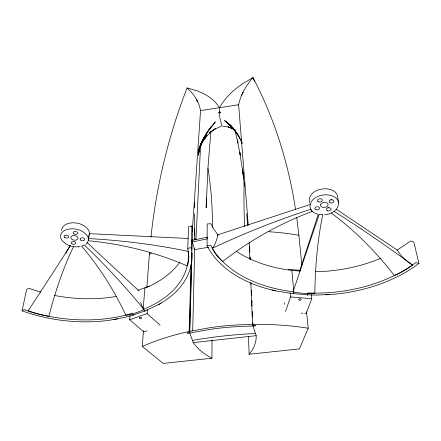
<?xml version="1.0" encoding="UTF-8"?>
<svg xmlns="http://www.w3.org/2000/svg" width="441" height="441" viewBox="0 0 441 441"><rect width="100%" height="100%" fill="white"/><g stroke="black" fill="none" stroke-linecap="round" stroke-linejoin="round"><path stroke-width="0.66" d="M143.474 330.767L142.261 346.472L163.214 363.417L211.945 358.224L212.005 339.912M212.397 227.38L212.408 223.94A607.527 354.547 37.2 0 0 207.981 168.506M236.332 251.315A119.114 79.964 -7.1 0 0 245.676 256.8L252.605 260.096A119.114 79.964 -7.1 0 0 291.865 270.388L293.833 291.804L293.182 293.684L275.625 290.873L267.202 288.794A123.596 80.499 -6.6 0 1 207.072 245.648L207.204 223.956L210.743 223.719L214.006 229.386L217.909 234.777A62.231 21.89 70.6 0 0 217.986 235.874M192.706 330.833L194.702 248.658M194.586 207.871L194.729 202.143M250.835 282.637L252.522 324.367L252.814 325.364L255.383 325.254L255.565 325.871L239.457 326.56A138.59 68.89 -1 0 0 206.945 329.912L187.403 333.484L187.16 332.883L189.553 332.437L191.526 260.995M191.62 257.561L191.752 252.754M192.055 241.762L192.116 239.7L192.055 250.24M191.984 252.991L189.79 333.038L193.268 342.596A79.033 44.414 -2.2 0 0 211.945 358.224M189.553 332.437L189.161 331.467L191.052 264.12M144.869 310.999L158.523 304.648L164.658 300.916A118.464 72.969 7.6 0 0 191.223 247.671L191.918 225.963L188.55 226.635L187.767 248.338A117.256 72.208 7.7 0 1 143.132 309.444L145.023 311.131M206.465 197.954L206.151 207.832L207.954 167.767L210.914 131.412M188.23 238.493L89.363 233.669C88.283 237.357 89.308 242.037 85.67 244.523M195.947 239.678L200.589 145.321M192.282 231.183L200.561 110.586A113.684 65.93 -20.5 0 0 197.849 102.136L196.515 99.512L197.849 102.136M160.089 325.16L147.123 313.601L147.426 309.488M146.853 287.063L149.571 252.313M144.984 310.916L133.176 315.023M143.132 309.444L144.896 288.177A114.225 72.55 8 0 0 173.307 269.909L177.48 265.295A114.225 72.55 8 0 0 179.945 262.059M147.035 330.816L143.843 331.897L129.671 319.692L130.051 315.591M200.556 147.487L200.964 143.92L200.721 145.723M150.971 237.153C156.34 186.108 168.434 135.767 187.089 87.946L197.485 90.94L203.687 93.69A83.845 50.131 -18.2 0 1 216.04 103.04L219.519 107.692L219.601 111.711L218.444 113.089L219.017 112.879M198.582 154.4L199.326 146.787L199.2 149.83L199.657 147.173L198.45 155.37M221.845 125.939L219.778 117.356L219.612 112.036M88.928 236.883L89.104 235.593M89.28 234.309L89.363 233.669M198.874 152.332L199.304 149.637M88.476 238.57A1549.283 929.226 -58 0 1 188.059 251.331A61.387 38.163 4.9 0 1 187.216 265.89A470.409 390.687 -70.4 0 0 88.393 240.764A13.577 8.506 7.8 0 0 86.006 234.27L84.446 232.831A13.61 8.533 7.9 0 0 65.786 229.959A13.61 8.533 7.9 0 0 63.024 241.503C66.856 245.35 73.09 247.644 78.206 246.673M198.852 152.443L200.313 145.028L199.304 149.626M133.248 315.039L125.509 317.206L109.17 320.309A118.254 72.556 7.7 0 1 22.05 310.844L26.636 289.61L28.593 288.287L40.853 292.163M199.696 148.215L199.85 147.669M299.505 271.507L318.286 214.238M285.559 311.307L290.503 296.942L290.161 292.901M200.545 146.605L202.397 141.611L201.157 144.527M200.357 146.032L203.362 138.981L200.837 144.626M307.134 295.415L308.05 292.929A122.433 79.733 -6.9 0 0 415.857 262.621L418.95 263.409L413.757 241.811L410.736 241.023L397.192 250.064L336.516 209.376M311.374 294.627L311.809 298.662L306.175 313.579L304.83 313.474M199.431 147.972L202.81 139.852M201.008 144.444L203.196 139.532M306.556 311.793L308.204 328.192L299.45 348.897L249.137 354.261L248.504 336.417M201.438 142.906L202.237 141.081L200.341 145.243M241.591 95.388L243.019 92.312L241.591 95.388A120.421 72.065 -6.7 0 0 238.609 104.782L248.266 225.23M200.352 145.227L203.781 137.84M200.914 145.188L203.555 139.764M70.373 245.45L70.147 245.918A1441.26 55.219 -53.4 0 1 28.114 310.85A59.507 34.734 7.7 0 0 48.885 316.291A533.941 207.419 79.9 0 1 73.482 246.723M200.495 144.791L201.124 143.568M203.069 139.191L203.698 137.978M204.144 137.504L202.948 139.78L207.728 131.501L204.012 137.377M65.979 253.189L70.009 245.648M201.184 142.84L204.635 136.412L201.625 141.925M203.207 140.442L201.818 142.939L206.868 135.459L206.305 136.186M219.519 107.692L223.129 101.954A86.684 52.909 -9.6 0 1 235.863 88.68L242.252 83.939L252.985 77.583C274.583 118.706 288.612 163.633 295.547 209.514M201.416 143.088L206.019 136.545M201.713 142.597L206.658 135.889M205.76 136.986L204.277 138.799L211.316 131.412L213.56 129.792L209.503 132.962L215.417 128.766L214.486 129.246L221.013 126.38M324.433 214.855C330.259 214.238 336.731 211.355 338.352 205.225A14.2 9.415 -7 0 0 327.746 194.9A14.2 9.415 -7 0 0 310.85 202.744L310.26 204.547A14.162 9.377 -6.9 0 0 312.239 211.377L314.025 212.667L317.503 214.238M22.05 310.844L24.046 309.532A117.168 72.037 7.8 0 0 131.501 313.507L133.408 315.172M158.523 304.648L161.29 302.967M149.389 254.286L151.456 253.283M142.261 346.472L144.538 345.512A167.128 81.216 -1.2 0 1 189.161 331.467M137.873 290.294L149.174 286.187M129.671 319.692L147.123 313.601M310.106 204.519L217.909 234.777A92.136 26.543 77.4 0 1 212.386 248.244A62.914 40.44 -3.5 0 0 222.677 261.485A523.092 421.976 61.3 0 1 312.245 211.377L310.69 209.31A2059.012 1316.076 71.5 0 0 212.386 248.244M192.331 240.323L203.742 237.892A126.115 72.886 -1.3 0 1 207.777 237.076M187.767 248.338L191.223 247.671M113.706 319.576L117.466 318.964M189.839 331.329L206.961 328.198A138.364 68.983 -1 0 1 239.413 324.841L252.925 324.262L252.869 322.895M200.561 110.586L238.609 104.782M193.268 342.596L256.199 335.684L252.996 325.982M307.36 294.797L316.522 295.046L329.951 294.533M78.173 246.872L80.234 246.69M325.761 294.836L335.028 294.164A123.618 80.328 -6.9 0 0 418.95 263.409M207.072 245.648L210.704 245.411A122.422 79.804 -6.8 0 0 293.833 291.804M220.235 112.692L220.814 112.731L219.601 111.711M222.584 126.143L227.121 126.727L232.253 128.303L228.041 126.887L234.121 129.461M301.468 313.209L302.813 313.314M291.865 270.388L299.792 271.039M290.503 296.942L311.809 298.662M288.177 269.324L300.172 270.339M308.204 328.192L305.288 327.779A167.084 81.188 -1.1 0 0 252.522 324.367M301.892 265.328L298.866 235.262L296.242 234.844A152.217 86.155 -1.4 0 0 268.845 231.751M271.821 289.935L275.625 290.873M233.945 129.34L231.26 127.884L234.954 130.073M235.003 130.056L232.622 128.408L234.21 129.549M230.34 125.321L224.486 120.531L228.725 123.778L231.503 126.55L225.775 121.391L232.616 127.774L229.899 124.797L233.675 129.009L231.018 125.823L238.157 135.222M233.113 127.918L233.543 128.32M86.877 242.379L138.915 290.878M233.967 129.125L237.032 133.314L239.937 138.347M235.009 130.486L240.091 138.728M238.449 135.712L239.777 138.16M241.905 143.248L240.643 139.13L241.833 143.507M241.288 141.627L241.464 142.129M234.932 130.558L235.488 132.504M234.921 130.161L237.975 143.027L237.319 139.979L240.284 155.116L239.75 152.128L243.647 177.767M241.911 143.314L241.464 141.076L241.894 143.132M241.833 142.531L241.475 140.635L241.922 143.143M338.605 202.821L337.646 196.791A14.095 9.421 -7.1 0 0 325.111 188.781A14.095 9.421 -7.1 0 0 310.106 196.714L309.521 198.511A14.057 9.382 -7 0 0 309.698 202.717M296.732 217.474L298.866 235.262M243.708 178.214L242.567 169.438L244.441 186.295M307.52 294.759L293.122 293.623M246.734 213.742L247.677 225.395M284.654 303.011L284.759 304.384M194.685 238.03L194.817 239.882M194.261 228.581L194.564 235.329M249.766 246.982L249.821 248.349M250.185 257.241L250.268 259.291M251.53 290.068L251.585 291.435M251.976 301.01L252.031 302.377M252.423 311.952L252.478 313.319M249.612 246.723L249.832 252.191M250.058 257.665L250.113 259.032M251.089 282.968L251.144 284.335M251.392 290.492L251.59 295.277M251.811 300.745L252.037 306.219M252.258 311.688L252.484 317.162M252.732 323.314L252.814 325.364M249.198 242.274L249.893 259.38M244.59 226.608L244.342 219.745A724.238 265.157 -66.1 0 1 244.11 182.563M194.85 238.912L194.437 213.709M116.622 296.363A114.142 72.379 8.1 0 1 94.517 298.662L86.232 298.744A114.142 72.379 8.1 0 1 54.717 295.487M28.963 310.232A83.178 67.886 26.5 0 1 28.114 310.85M89.429 234.226A13.478 8.517 7.9 0 0 86.965 228.262L85.416 226.817A13.511 8.544 8 0 0 70.213 223.03A13.511 8.544 8 0 0 61.668 230.737M143.948 309.433A59.116 35.093 5.6 0 1 125.944 315.414A866.041 493.97 -48.9 0 0 81.662 246.227L84.286 245.031A633.133 295.288 70.3 0 1 143.948 309.433A61.856 39.69 -48.1 0 1 143.364 308.496M143.088 308.011A61.856 39.69 -48.1 0 1 140.607 302.289M191.918 225.963A115.404 73.311 7.9 0 1 192.105 241.696M187.089 87.946A113.684 65.93 -20.5 0 1 196.879 100.157M331.285 213.075A524.051 343.859 -82.6 0 1 394.342 275.57A63.013 39.023 -8.1 0 0 412.462 264.964A89.81 61.338 -58.8 0 1 397.192 250.064M334.118 211.404A2160.018 578.939 59.5 0 1 412.462 264.964M331.88 199.553A2.414 1.61 -7.5 0 1 330.645 199.723M328.92 207.507A2.387 1.577 -7.2 0 1 327.691 207.617M380.969 258.172A119.125 79.887 -7.2 0 1 357.657 266.077L349.129 268.056A119.125 79.887 -7.2 0 1 315.712 271.684M242.633 93.079A120.421 72.065 -6.7 0 1 252.985 77.583A594.192 316.792 43.4 0 1 254.474 81.364M256.199 335.684A77.671 43.031 1.6 0 1 249.132 354.255M208.582 247.285A272.257 136.291 -2 0 0 194.679 249.645L192.282 241.993L203.72 239.568A126.341 72.831 -1.3 0 1 207.761 238.752M192.474 340.419A239.028 107.295 -1.5 0 1 255.471 333.473M199.326 146.787L199.156 150.508L199.326 146.787M320.673 204.459L320.541 205.12A3.793 2.514 -7 0 0 323.303 207.375L324.278 207.402A3.793 2.514 -7 0 0 327.95 205.313L328.087 204.652A3.793 2.514 -7 0 0 325.326 202.38L324.35 202.353A3.793 2.514 -7 0 0 320.673 204.459M204.585 136.649L203.736 138.22L211.355 126.374L208.896 129.913L215.346 121.903L208.538 130.222L204.585 136.649M72.936 235.692L72.137 235.952A3.633 2.277 7.9 0 0 71.183 238.592L71.685 239.138A3.633 2.277 7.9 0 0 75.968 240.108L76.767 239.854A3.633 2.277 7.9 0 0 77.743 237.219L77.236 236.668A3.633 2.277 7.9 0 0 72.936 235.692M322.68 214.795L319.24 214.354A664.675 11.786 -72.4 0 0 293.028 291.986A61.448 38.053 -5.5 0 0 314.863 293.436A1257.274 503.275 48.7 0 1 322.68 214.795M64.904 237.534A2.315 1.45 8.3 0 0 68.686 237.065A2.315 1.45 8.3 0 0 65.703 235.125A2.315 1.45 8.3 0 0 64.904 237.534M72.032 243.879A2.293 1.428 7.8 0 0 75.681 243.239A2.293 1.428 7.8 0 0 72.556 241.459A2.293 1.428 7.8 0 0 72.032 243.879M73.978 233.857A2.326 1.466 8 0 0 77.77 233.361A2.326 1.466 8 0 0 74.766 231.42A2.326 1.466 8 0 0 73.978 233.857M80.808 240.113A2.304 1.444 7.5 0 0 84.655 239.805A2.304 1.444 7.5 0 0 81.894 237.782A2.304 1.444 7.5 0 0 80.808 240.113M330 202.777A2.426 1.61 -7.5 0 0 333.909 201.509A2.426 1.61 -7.5 0 0 330.684 199.966A2.426 1.61 -7.5 0 0 330 202.777M327.58 210.82A2.398 1.577 -7.1 0 0 331.103 209.144A2.398 1.577 -7.1 0 0 327.476 208.091A2.398 1.577 -7.1 0 0 327.58 210.82M318.319 201.713A2.42 1.615 -6.8 0 0 322.233 200.468A2.42 1.615 -6.8 0 0 319.003 198.897A2.42 1.615 -6.8 0 0 318.319 201.713M315.795 209.701A2.392 1.582 -6.5 0 0 319.543 208.306A2.392 1.582 -6.5 0 0 316.158 206.939A2.392 1.582 -6.5 0 0 315.795 209.701M299.196 300.106A1.224 0.711 -3.9 0 0 301.12 299.505A1.224 0.711 -3.9 0 0 299.4 298.866A1.224 0.711 -3.9 0 0 299.196 300.106M139.869 318.452A1.185 0.673 3.3 0 0 141.688 317.989A1.185 0.673 3.3 0 0 139.962 317.288A1.185 0.673 3.3 0 0 139.869 318.452"/></g></svg>
